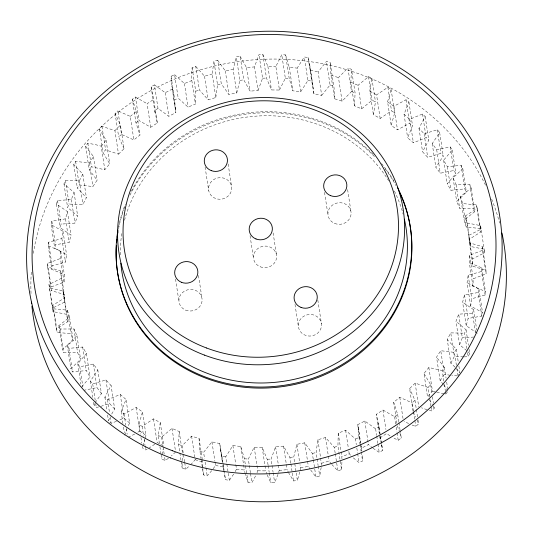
<?xml version="1.0" encoding="UTF-8"?>
<svg xmlns="http://www.w3.org/2000/svg" width="533" height="533" viewBox="0 0 533 533"><rect width="100%" height="100%" fill="white"/><g stroke="black" fill="none" stroke-linecap="round" stroke-linejoin="round"><path stroke-width="0.4" stroke-dasharray="2.67 2" d="M182.106 463.517L182.159 467.954L185.731 469.28L189.788 465.542M184.611 461.971L182.126 445.728L191.587 436.141L199.082 438.512L199.335 446.954L201.008 458.653M202.313 459.633L202.733 467.701M477.242 333.245L466.215 325.703L468.134 318.454L481.785 316.082L482.518 312.525L470.686 306.115L471.778 298.733L485.117 295.055L485.45 291.458L472.938 286.241L473.204 278.819L486.083 273.869L486.009 270.264L472.951 266.307L472.378 258.918L484.67 252.749L484.191 249.178L470.726 246.532L469.326 239.25L480.886 231.935L480.006 228.444L466.282 227.125L464.076 220.036L474.776 211.654L473.504 208.27L459.679 208.303L456.681 201.481L466.402 192.127L464.763 188.895L450.978 190.268L447.227 183.792L455.868 173.565L453.869 170.513L440.285 173.218L435.814 167.162L443.283 156.176L440.944 153.344L427.706 157.348L422.576 151.778L428.785 140.146L426.134 137.567L413.388 142.824L407.645 137.8L412.529 125.655L409.597 123.35L397.485 129.812L391.189 125.382L394.693 112.856L391.515 110.857L380.169 118.446L373.4 114.662L375.485 101.896L372.087 100.217L361.627 108.859L354.452 105.761L355.098 92.889L351.494 69.33L347.922 68.004L351.527 91.556L342.073 101.143L334.571 98.772L330.966 75.213L330.167 62.381L326.456 61.408L318.101 71.842L321.705 95.4L313.964 93.775L309.686 64.633L308.121 57.564L304.316 56.958L297.161 68.124L300.765 91.676L292.864 90.823L289.206 78.484L285.601 54.926L281.744 54.699L275.861 66.472L279.465 90.03L271.497 89.944L266.467 78.058L262.862 54.499L258.985 54.652L254.448 66.905L258.052 90.463L250.097 91.156L243.748 79.85L240.143 56.298L236.299 56.818L233.148 69.423L236.752 92.975L228.897 94.441L221.302 83.841L217.697 60.289L213.92 61.182L212.201 73.987L215.805 97.546L208.136 99.764L199.375 89.99L195.771 66.432L192.107 67.684L191.64 75.026L191.827 80.563L195.431 104.122L188.042 107.066L178.209 98.219L174.604 74.66L171.093 76.266L171.186 80.13L175.863 112.623L168.828 116.267L158.028 108.446L154.423 84.887L151.106 86.819L153.704 99.411L157.308 122.963L150.706 127.267L139.06 120.558L135.455 96.999L132.364 99.238L135.968 122.797L139.979 135.036L133.876 139.939L121.517 134.423L117.913 110.864L130.272 116.387L133.876 139.939M334.571 98.772L334.078 88.132L330.167 62.381M64.06 282.024L60.456 258.465L60.722 251.043L48.203 245.826L48.536 242.229L61.875 238.544L62.974 231.169L51.141 224.759L51.874 221.202L65.519 218.83L67.438 211.581L56.418 204.039L57.544 200.561L71.349 199.529L74.067 192.493L63.98 183.898L65.492 180.54L79.304 180.854L82.795 174.104L73.747 164.557L75.619 161.359L89.291 163.011L93.508 156.622L85.613 146.222L87.832 143.217L95.434 144.616L101.21 146.202L104.814 169.761L91.436 166.776L89.218 169.78L97.113 180.181L92.895 186.57L79.224 184.911L77.352 188.109L86.399 197.663L82.908 204.412L69.097 204.099L67.584 207.45L77.671 216.045L74.953 223.087L61.148 224.12L60.022 227.591L71.042 235.14L69.123 242.388L55.479 244.754L54.746 248.311L66.578 254.727L65.479 262.103L52.141 265.78L51.808 269.385L64.326 274.595L64.06 282.024L51.175 286.974L51.248 290.578L64.313 294.529L64.879 301.925L52.594 308.087L53.073 311.658L66.538 314.31L67.931 321.592L56.378 328.901L57.258 332.399L70.976 333.718L73.188 340.807L62.488 349.182L63.753 352.566L77.578 352.54L80.576 359.355L70.856 368.716L72.501 371.947L86.279 370.575L90.03 377.044L81.389 387.278M472.938 286.241L469.326 262.689L469.6 255.26L482.478 250.31L482.405 246.706L469.346 242.755L468.774 235.359L481.066 229.197L480.586 225.626L467.121 222.974L465.722 215.692L477.282 208.383L476.402 204.885L462.677 203.566L460.472 196.477L471.165 188.096L469.899 184.718L456.075 184.744L453.077 177.929L462.797 168.568L461.158 165.337L447.374 166.709L443.623 160.24L452.264 150.006L450.265 146.961L436.68 149.666L432.21 143.61L439.678 132.617L437.34 129.786L424.101 133.796L418.971 128.22L425.181 116.587L422.529 114.009L409.784 119.272L404.041 114.242L408.924 102.096L405.993 99.791L393.88 106.254L397.485 129.812M215.805 97.546L217.524 84.74L213.92 61.182M335.15 452.983L334.278 447.294L325.516 437.52L317.855 439.738L316.129 452.544L317.002 458.233M321.346 465.369L320.713 458.42M182.213 460.699L182.712 455.782M159.414 443.509L158.174 435.388L160.26 422.622L153.491 418.838L142.138 426.427L138.96 424.428L142.464 411.902L136.168 407.472L124.056 413.934L121.131 411.629L126.015 399.483L120.265 394.453L107.519 399.717L104.874 397.138L111.084 385.506L105.947 379.936L92.709 383.94L90.37 381.108L97.839 370.115L93.368 364.059L79.79 366.764L77.785 363.719L86.426 353.486L82.675 347.016L68.897 348.389L67.251 345.157L76.972 335.803L73.974 328.981L60.149 329.014L58.883 325.63L69.583 317.248L67.371 310.159L53.653 308.84L52.774 305.342L64.326 298.034L62.934 290.751L49.469 288.1L48.989 284.529L61.275 278.366L60.709 270.971L47.644 267.02L47.57 263.415L60.456 258.465M168.475 458.207L165.17 460.619L161.779 458.946L161.965 456.734M361.627 108.859L358.023 85.3L368.483 76.665L371.881 78.338L369.789 91.103L373.4 114.662M192.107 67.684L195.711 91.243L195.431 104.122M331.786 464.443L337.882 470.852L341.546 469.6L337.942 446.041L338.222 433.162L345.617 430.218L355.451 439.065L356.317 444.749M341.546 469.6L341.999 460.872M485.117 295.055L481.512 271.497L481.845 267.899L469.326 262.689M321.166 467.448L319.733 476.102L315.956 476.995L310.233 469.42M158.174 435.388L161.566 437.067L172.026 428.425L179.201 431.523L178.555 444.395L181.04 460.639M354.452 105.761L350.847 82.202L351.494 69.33M470.686 306.115L467.075 282.557L468.174 275.181L481.512 271.497M162.225 454.522L163.185 448.939M236.752 92.975L239.903 80.376L236.299 56.818M313.224 459.126L312.351 453.443L304.756 442.843L296.901 444.309L293.756 456.908L297.361 480.46L293.51 480.986L288.679 472.878M300.159 469.926L300.505 467.861L300.012 464.616M380.169 118.446L376.565 94.887L387.911 87.299L391.089 89.297L387.584 101.823L391.189 125.382M481.785 316.082L478.181 292.53L478.914 288.973L467.075 282.557M299.753 471.971L297.361 480.46M143.004 445.795L144.663 439.505M466.215 325.703L462.611 302.144L464.529 294.896L478.181 292.53M258.052 90.463L262.589 78.204L258.985 54.652M290.778 463.117L289.905 457.434L283.563 446.128L275.601 446.821L271.064 459.073L271.937 464.763M278.632 472.398L279.205 470.379L275.601 446.821M124.735 435.188L126.934 428.925M475.489 332.659L472.505 313.164L473.637 309.686L462.611 302.144M277.993 474.403L274.668 482.632L270.791 482.778L267.166 474.89M145.089 438.146L146.069 435.461L142.464 411.902M466.821 350.634L459.586 344.791L455.981 321.239L458.7 314.197L472.505 313.164M459.586 344.791L462.304 337.755L458.7 314.197M279.465 90.03L285.348 78.251L281.744 54.699M268.059 464.909L267.186 459.226L262.163 447.34L254.188 447.254L248.311 459.033L249.178 464.716M256.999 472.771L257.792 470.812L254.188 447.254M116.434 421.363L111.124 423.275L108.479 420.697L110.045 417.266M466.921 348.622L464.563 333.185L466.069 329.834L455.981 321.239M464.196 356.877L468.167 356.744L469.673 353.386L469.053 349.328M128.34 425.627L129.619 423.042L126.015 399.483M454.982 367.09L450.865 363.18L447.26 339.621L450.745 332.872L464.563 333.185M450.865 363.18L454.349 356.43L450.745 332.872M255.547 475.989L251.916 482.585L248.052 482.358L245.34 474.137M300.765 91.676L307.921 80.516L304.316 56.958M248.052 482.358L244.447 458.8L240.796 446.461L232.894 445.601L225.739 456.768L226.732 463.27M235.146 471.658L236.499 469.16L235.879 465.096M111.697 414.028L114.688 409.064L111.084 385.506M98.738 406.912L96.313 407.498L93.975 404.667L94.734 403.354M456.415 365.365L454.429 352.373L456.301 349.175L447.26 339.621M458.034 375.925L459.16 374.006M95.121 402.695L101.443 393.674L97.839 370.115M233.687 474.103L229.343 480.326L225.532 479.72L223.967 472.651M443.349 384.413L440.145 380.662L436.54 357.103L440.758 350.714L454.429 352.373M440.145 380.662L444.362 374.273L440.758 350.714M321.705 95.4L330.06 84.967L326.456 61.408M222.547 462.191L219.689 443.509L211.947 441.884L203.593 452.317L204.592 458.813M215.059 462.191L215.552 465.442L212.207 470.093M443.836 381.068L442.223 370.508L444.442 367.504L436.54 357.103M436.767 392.301L445.828 394.067L448.046 391.062M101.21 146.202L106.107 140.246L99.438 129.106L101.976 126.328L114.915 130.598L118.519 154.157L105.581 149.88L103.042 152.665L109.711 163.798L104.814 169.761M211.748 470.652L207.197 475.876L203.493 474.903L201.128 459.466M428.845 367.523L432.45 391.082L427.546 397.038L423.942 373.486L428.845 367.523L442.223 370.508M342.073 101.143L338.462 77.591L347.922 68.004M191.587 436.141L195.191 459.693L191.347 464.01M430.93 406.086L428.072 387.398L430.611 384.619L423.942 373.486M429.398 410.37L431.677 410.956L434.215 408.178L433.595 404.114M114.915 130.598L120.451 125.135L115.081 113.389L117.913 110.864M118.519 154.157L124.056 148.694L120.451 125.135M413.082 411.329L409.604 388.59L415.134 383.127L428.072 387.398M175.63 451.984L171.34 455.908M124.056 148.694L118.686 136.941L121.517 134.423M413.381 410.983L412.136 402.861L414.967 400.336L409.604 388.59M412.096 425.041L415.747 426.42L418.578 423.895L417.705 418.212M130.272 116.387L136.375 111.477L132.364 99.238M396.912 423.369L393.68 402.248L399.783 397.338L412.136 402.861M135.968 122.797L139.06 120.558M381.368 443.223L379.949 437.873L376.345 414.314L382.954 410.017L394.593 416.726L397.685 414.487L393.68 402.248M394.047 438.193L398.198 440.285L401.289 438.039L400.17 430.731M154.783 444.189L149.293 447.9M150.706 127.267L147.101 103.708L153.704 99.411M379.949 437.873L386.558 433.576L391.482 436.754M137.907 432.203L139.779 431.03L136.168 407.472M142.318 446.361L142.564 447.986L145.742 449.985L147.161 449.152M158.028 108.446L154.71 110.378L157.308 122.963M360.654 443.343L357.796 424.661L364.832 421.017L375.625 428.838L378.95 426.906L376.345 414.314M372.96 448.22L379.23 452.397L382.554 450.465L381.648 444.202M154.423 84.887L165.223 92.709L172.259 89.064L171.786 86.339M134.716 434.055L128.413 437.147M361.121 446.068L361.867 450.945L361.401 448.213L368.436 444.575L372.387 447.78M129.619 423.042L123.869 418.012L118.513 420.537M175.39 109.898L174.697 99.824L178.209 98.219M355.451 439.065L358.962 437.46L357.796 424.661M353.299 457.854L359.055 462.624L362.567 461.018L362.207 453.69M174.604 74.66L184.438 83.508L191.827 80.563M341.946 458.793L341.826 456.721L349.222 453.776L351.214 455.855M114.688 409.064L109.551 403.488L100.357 406.519M195.711 91.243L199.375 89.99M334.278 447.294L337.942 446.041M195.771 66.432L204.532 76.206L212.201 73.987M321.459 463.29L329.121 461.078L330.866 463.344M101.443 393.674L96.973 387.618L84.214 390.209M217.524 84.74L221.302 83.841M312.351 453.443L316.129 452.544M217.697 60.289L225.292 70.882L233.148 69.423M300.505 467.861L308.36 466.402L309.833 468.833M239.903 80.376L243.748 79.85M289.905 457.434L293.756 456.908M473.75 337.056L462.304 337.755M240.143 56.298L246.493 67.598L254.448 66.905M279.205 470.379L287.167 469.686L288.353 472.251M262.589 78.204L266.467 78.058M267.186 459.226L271.064 459.073M262.862 54.499L267.892 66.392L275.861 66.472M257.792 470.812L265.767 470.892L266.653 473.57M463.404 356.89L454.349 356.43M457.241 375.885L451.791 375.445M285.348 78.251L289.206 78.484M244.447 458.8L248.311 459.033M285.601 54.926L289.259 67.265L297.161 68.124M236.499 469.16L244.4 470.019L244.98 472.771M450.292 375.279L444.362 374.273M307.921 80.516L311.725 81.116L313.964 93.775M219.689 443.509L221.928 456.168L225.739 456.768M310.359 70.216L318.101 71.842M215.552 465.442L223.294 467.068L223.567 469.866M330.06 84.967L333.771 85.94M199.888 451.344L203.593 452.317M432.45 391.082L435.314 391.935M330.966 75.213L338.462 77.591M195.191 459.693L202.687 462.064M427.133 409.73L421.483 407.812M351.527 91.556L355.098 92.889M178.555 444.395L182.126 445.728M350.847 82.202L358.023 85.3M408.651 423.575L404.034 421.243M135.455 96.999L147.101 103.708M369.789 91.103L376.565 94.887M163.185 445.801L157.095 442.39L153.491 418.838M387.584 101.823L393.88 106.254M139.779 431.03L146.069 435.461M467.961 351.733L469.673 353.386M456.428 368.663L459.906 372.727L458.786 365.418M443.796 384.959L447.613 390.409M429.551 399.917L432.443 404.72M413.208 412.142L415.8 417.079M433.149 406.106L434.215 408.178M397.285 425.807L399.304 430.977M417.199 420.277L418.578 423.895M399.917 432.969L401.289 438.039M381.628 444.589L382.021 446.641M480.586 225.626L484.67 252.749M477.282 208.383L480.886 231.935M476.402 204.885L480.006 228.444M482.405 246.706L486.009 270.264M482.478 250.31L486.083 273.869M471.165 188.096L474.776 211.654M469.899 184.718L473.504 208.27M481.845 267.899L485.45 291.458M462.797 168.568L466.402 192.127M461.158 165.337L464.763 188.895M478.914 288.973L482.518 312.525M467.121 222.974L470.726 246.532M465.722 215.692L472.378 258.918M469.346 242.755L472.951 266.307M462.677 203.566L466.282 227.125M469.6 255.26L473.204 278.819M460.472 196.477L464.076 220.036M452.264 150.006L455.868 173.565M450.265 146.961L453.869 170.513M456.075 184.744L459.679 208.303M473.637 309.686L476.742 329.994M468.174 275.181L471.778 298.733M453.077 177.929L456.681 201.481M447.374 166.709L450.978 190.268M439.678 132.617L443.283 156.176M464.529 294.896L468.134 318.454M443.623 160.24L447.227 183.792M437.34 129.786L440.944 153.344M466.069 329.834L468.434 345.264M436.68 149.666L440.285 173.218M467.541 352.679L468.167 356.744M432.21 143.61L435.814 167.162M425.181 116.587L428.785 140.146M422.529 114.009L426.134 137.567M424.101 133.796L427.706 157.348M456.301 349.175L458.293 362.167M456.914 368.616L457.907 375.112M418.971 128.22L422.576 151.778M408.924 102.096L412.529 125.655M409.784 119.272L413.388 142.824M405.993 99.791L409.597 123.35M444.442 367.504L446.054 378.064M446.681 382.121L447.673 388.624M404.041 114.242L407.645 137.8M444.335 384.32L445.328 390.816M445.455 391.628L445.828 394.067M391.089 89.297L394.693 112.856M387.911 87.299L391.515 110.857M430.611 384.619L431.983 393.554M432.476 396.805L433.469 403.301M431.057 406.899L431.677 410.956M371.881 78.338L375.485 101.896M368.483 76.665L372.087 100.217M415.134 383.127L418.738 406.679M414.967 400.336L417.579 417.399M413.508 411.796L414.747 419.924M414.874 420.737L415.747 426.42M399.783 397.338L403.135 419.271M397.685 414.487L398.804 421.796M398.931 422.609L400.05 429.918M394.593 416.726L395.713 424.035M396.206 427.286L396.952 432.156M397.078 432.969L398.198 440.285M382.954 410.017L385.932 429.511M347.623 189.621L351 211.728M378.417 423.082L380.282 435.268M380.402 436.081L381.521 443.389M378.95 426.906L379.942 433.402M380.435 436.654L381.182 441.524M381.681 444.775L382.554 450.465M375.625 428.838L376.618 435.334M376.744 436.147L377.864 443.456M377.99 444.269L379.23 452.397M364.832 421.017L368.436 444.575M309.686 64.633L313.291 88.185M308.121 57.564L311.725 81.116M324.537 192.366L328.048 215.292M358.263 427.386L360.628 442.816M360.774 444.156L361.401 448.213M358.962 437.46L359.955 443.962M360.081 444.775L361.074 451.271M361.194 452.084L362.567 461.018M356.817 448L357.563 452.877M357.683 453.683L359.055 462.624M345.617 430.218L348.349 448.086M348.849 451.338L349.222 453.776M289.259 67.265L292.864 90.823M317.815 300.006L321.446 323.751A11.619 10.78 -8.7 0 1 305.362 335.284A11.619 10.78 -8.7 0 1 302.984 316.769A11.619 10.78 -8.7 0 1 321.446 323.751M338.222 433.162L340.96 451.031M341.08 451.844L341.826 456.721M335.277 453.796L337.882 470.852M325.516 437.52L328.255 455.389M328.375 456.201L329.121 461.078M267.892 66.392L271.497 89.944M317.855 439.738L320.586 457.607M294.989 304.39L298.5 327.315M317.122 459.046L318.121 465.542M318.241 466.355L319.733 476.102M313.351 459.939L315.956 476.995M273.109 232.908L276.494 255.014M304.756 442.843L307.488 460.712M307.614 461.525L308.36 466.402M246.493 67.598L250.097 91.156M296.901 444.309L299.513 461.365M290.905 463.93L293.51 480.986M283.563 446.128L287.167 469.686M225.292 70.882L228.897 94.441M250.05 235.786L253.555 258.712M228.131 164.011L231.635 186.936A11.619 10.78 -8.7 0 1 215.552 198.476A11.619 10.78 -8.7 0 1 213.173 179.954A11.619 10.78 -8.7 0 1 231.635 186.936M272.057 465.575L273.056 472.071M273.176 472.884L274.668 482.632M268.186 465.722L269.178 472.225M269.305 473.031L270.791 482.778M262.163 447.34L265.767 470.892M204.532 76.206L208.136 99.764M205.092 167.049L208.683 190.508M249.304 465.529L250.423 472.838M250.55 473.65L251.916 482.585M240.796 446.461L244.4 470.019M184.438 83.508L188.042 107.066M232.894 445.601L235.753 464.29M171.093 76.266L174.697 99.824M172.259 89.064L175.863 112.623M198.496 275.508L202.007 298.433M226.858 464.076L229.343 480.326M221.928 456.168L222.927 462.664M223.047 463.477L224.047 469.973M224.166 470.786L225.532 479.72M223.047 465.442L223.294 467.068M220.362 449.099L222.354 462.091M222.854 465.342L223.847 471.838M165.223 92.709L168.828 116.267M211.947 441.884L214.932 461.378M151.106 86.819L155.236 114.202M205.085 462.064L205.831 466.941M205.958 467.754L207.197 475.876M175.537 279.072L179.048 301.998M199.082 438.512L202.194 458.82M136.375 111.477L139.979 135.036M184.738 462.784L185.731 469.28M179.201 431.523L182.559 453.456M181.167 461.451L182.159 467.954M172.026 428.425L175.51 451.171M115.081 113.389L118.686 136.941M160.26 422.622L163.738 445.361M161.566 437.067L162.931 446.001M163.058 446.814L164.177 454.123M164.67 457.374L165.17 460.619M159.913 446.761L160.906 453.257M161.033 454.069L161.779 458.946M106.107 140.246L109.711 163.798M101.976 126.328L105.581 149.88M99.438 129.106L103.042 152.665M142.138 426.427L143.63 436.174M144.13 439.425L144.996 445.108M145.123 445.921L145.742 449.985M138.96 424.428L140.452 434.175M140.945 437.426L141.818 443.11M93.508 156.622L97.113 180.181M87.832 143.217L91.436 166.776M89.291 163.011L92.895 186.57M85.613 146.222L89.218 169.78M124.056 413.934L125.795 425.307M126.294 428.552L127.167 434.242M120.265 394.453L123.869 418.012M121.131 411.629L122.99 423.815M123.489 427.066L124.362 432.749M82.795 174.104L86.399 197.663M79.304 180.854L82.908 204.412M75.619 161.359L79.224 184.911M73.747 164.557L77.352 188.109M105.947 379.936L109.551 403.488M107.519 399.717L109.631 413.528M110.131 416.779L111.124 423.275M74.067 192.493L77.671 216.045M104.874 397.138L106.986 410.95M107.606 415.007L108.479 420.697M71.349 199.529L74.953 223.087M65.492 180.54L69.097 204.099M93.368 364.059L96.973 387.618M63.98 183.898L67.584 207.45M67.438 211.581L71.042 235.14M92.709 383.94L95.194 400.183M95.693 403.434L96.313 407.498M86.426 353.486L90.03 377.044M65.519 218.83L69.123 242.388M90.37 381.108L92.855 397.351M93.601 402.228L93.975 404.667M82.675 347.016L86.279 370.575M62.974 231.169L66.578 254.727M57.544 200.561L61.148 224.12M76.972 335.803L80.576 359.355M61.875 238.544L65.479 262.103M56.418 204.039L60.022 227.591M73.974 328.981L77.578 352.54M79.79 366.764L82.895 387.071M60.722 251.043L64.326 274.595M77.785 363.719L80.896 384.026M69.583 317.248L73.188 340.807M67.371 310.159L70.976 333.718M60.709 270.971L64.313 294.529M61.275 278.366L67.931 321.592M62.934 290.751L66.538 314.31M51.874 221.202L55.479 244.754M51.141 224.759L54.746 248.311M68.897 348.389L72.501 371.947M67.251 345.157L70.856 368.716M48.536 242.229L52.141 265.78M48.203 245.826L51.808 269.385M60.149 329.014L63.753 352.566M58.883 325.63L62.488 349.182M47.57 263.415L51.175 286.974M47.644 267.02L51.248 290.578M53.653 308.84L57.258 332.399M52.774 305.342L56.378 328.901M48.989 284.529L52.594 308.087M49.469 288.1L53.073 311.658M203.493 474.903L202.787 468.407M118.573 228.75A148.114 137.427 -8.7 0 1 123.889 209.456M124.156 208.729A148.114 137.427 -8.7 0 1 124.695 207.277M129.965 195.171A148.114 137.427 -8.7 0 1 374.426 156.542M385.106 168.868A148.114 137.427 -8.7 0 1 396.039 185.637M118.559 226.925A148.114 137.427 -8.7 0 1 125.375 204.039M131.218 191.32A148.114 137.427 -8.7 0 1 373.167 154.363M381.555 163.558A148.114 137.427 -8.7 0 1 383.513 165.963M384.466 167.182A148.114 137.427 -8.7 0 1 394.367 181.886M120.378 254.881A143.757 133.383 -8.7 0 1 121.904 232.714M124.515 220.322A143.757 133.383 -8.7 0 1 244.134 117.453A143.757 133.383 -8.7 0 1 388.61 180.674M394.407 191.087A143.757 133.383 -8.7 0 1 403.181 214.279M31.027 293.49A238.144 220.955 -8.7 0 1 31.394 270.637M33.359 253.355A238.144 220.955 -8.7 0 1 235.879 61.901A238.144 220.955 -8.7 0 1 485.596 185.377M491.673 199.115A238.144 220.955 -8.7 0 1 499.594 223.061M334.691 223.427A11.619 10.78 -8.7 0 0 351.074 212.261A11.619 10.78 -8.7 0 0 332.812 204.845A11.619 10.78 -8.7 0 0 334.691 223.427M260.264 266.806A11.619 10.78 -8.7 0 0 276.567 255.54A11.619 10.78 -8.7 0 0 258.245 248.245A11.619 10.78 -8.7 0 0 260.264 266.806M185.691 310.133A11.619 10.78 -8.7 0 0 202.074 298.966A11.619 10.78 -8.7 0 0 183.812 291.551A11.619 10.78 -8.7 0 0 185.691 310.133"/><path stroke-width="0.8" d="M399.197 191.767A148.114 137.427 -8.7 0 1 290.452 385.319A148.114 137.427 -8.7 0 1 116.421 245.44M116.647 242.395A148.114 137.427 -8.7 0 1 116.947 239.35M117.22 237.072A148.114 137.427 -8.7 0 1 117.427 235.553M117.766 233.281A148.114 137.427 -8.7 0 1 118.02 231.768M397.325 187.27A148.114 137.427 -8.7 0 1 284.622 385.219A148.114 137.427 -8.7 0 1 117.986 229.943M404.374 219.13A143.757 133.383 -8.7 0 1 284.409 381.162A143.757 133.383 -8.7 0 1 120.824 263.189M501.959 233.014A238.144 220.955 -8.7 0 1 302.637 498.741A238.144 220.955 -8.7 0 1 31.907 306.055M31.687 303.703A238.144 220.955 -8.7 0 1 31.554 302.138M172.645 450.791A232.335 215.565 -8.7 0 0 494.377 220.089A232.335 215.565 -8.7 0 0 125.108 80.443A232.335 215.565 -8.7 0 0 172.645 450.791M170.687 457.94A238.144 220.955 -8.7 0 0 500.46 221.468A238.144 220.955 -8.7 0 0 121.964 78.331A238.144 220.955 -8.7 0 0 170.687 457.94M204.539 355.131A143.757 133.383 -8.7 0 0 403.614 212.387A143.757 133.383 -8.7 0 0 175.124 125.981A143.757 133.383 -8.7 0 0 204.539 355.131M206.498 347.982A137.947 127.993 -8.7 0 0 397.525 211.001A137.947 127.993 -8.7 0 0 178.275 128.087A137.947 127.993 -8.7 0 0 206.498 347.982M301.098 307.448A11.619 10.78 -8.7 0 0 317.188 295.915A11.619 10.78 -8.7 0 0 298.727 288.933A11.619 10.78 -8.7 0 0 301.098 307.448M330.427 195.584A11.619 10.78 -8.7 0 0 346.81 184.418A11.619 10.78 -8.7 0 0 328.548 177.009A11.619 10.78 -8.7 0 0 330.427 195.584M256.007 238.971A11.619 10.78 -8.7 0 0 272.303 227.698A11.619 10.78 -8.7 0 0 253.988 220.409A11.619 10.78 -8.7 0 0 256.007 238.971M181.433 282.29A11.619 10.78 -8.7 0 0 197.816 271.124A11.619 10.78 -8.7 0 0 179.554 263.715A11.619 10.78 -8.7 0 0 181.433 282.29M211.288 170.633A11.619 10.78 -8.7 0 0 227.378 159.101A11.619 10.78 -8.7 0 0 208.909 152.118A11.619 10.78 -8.7 0 0 211.288 170.633"/></g></svg>
